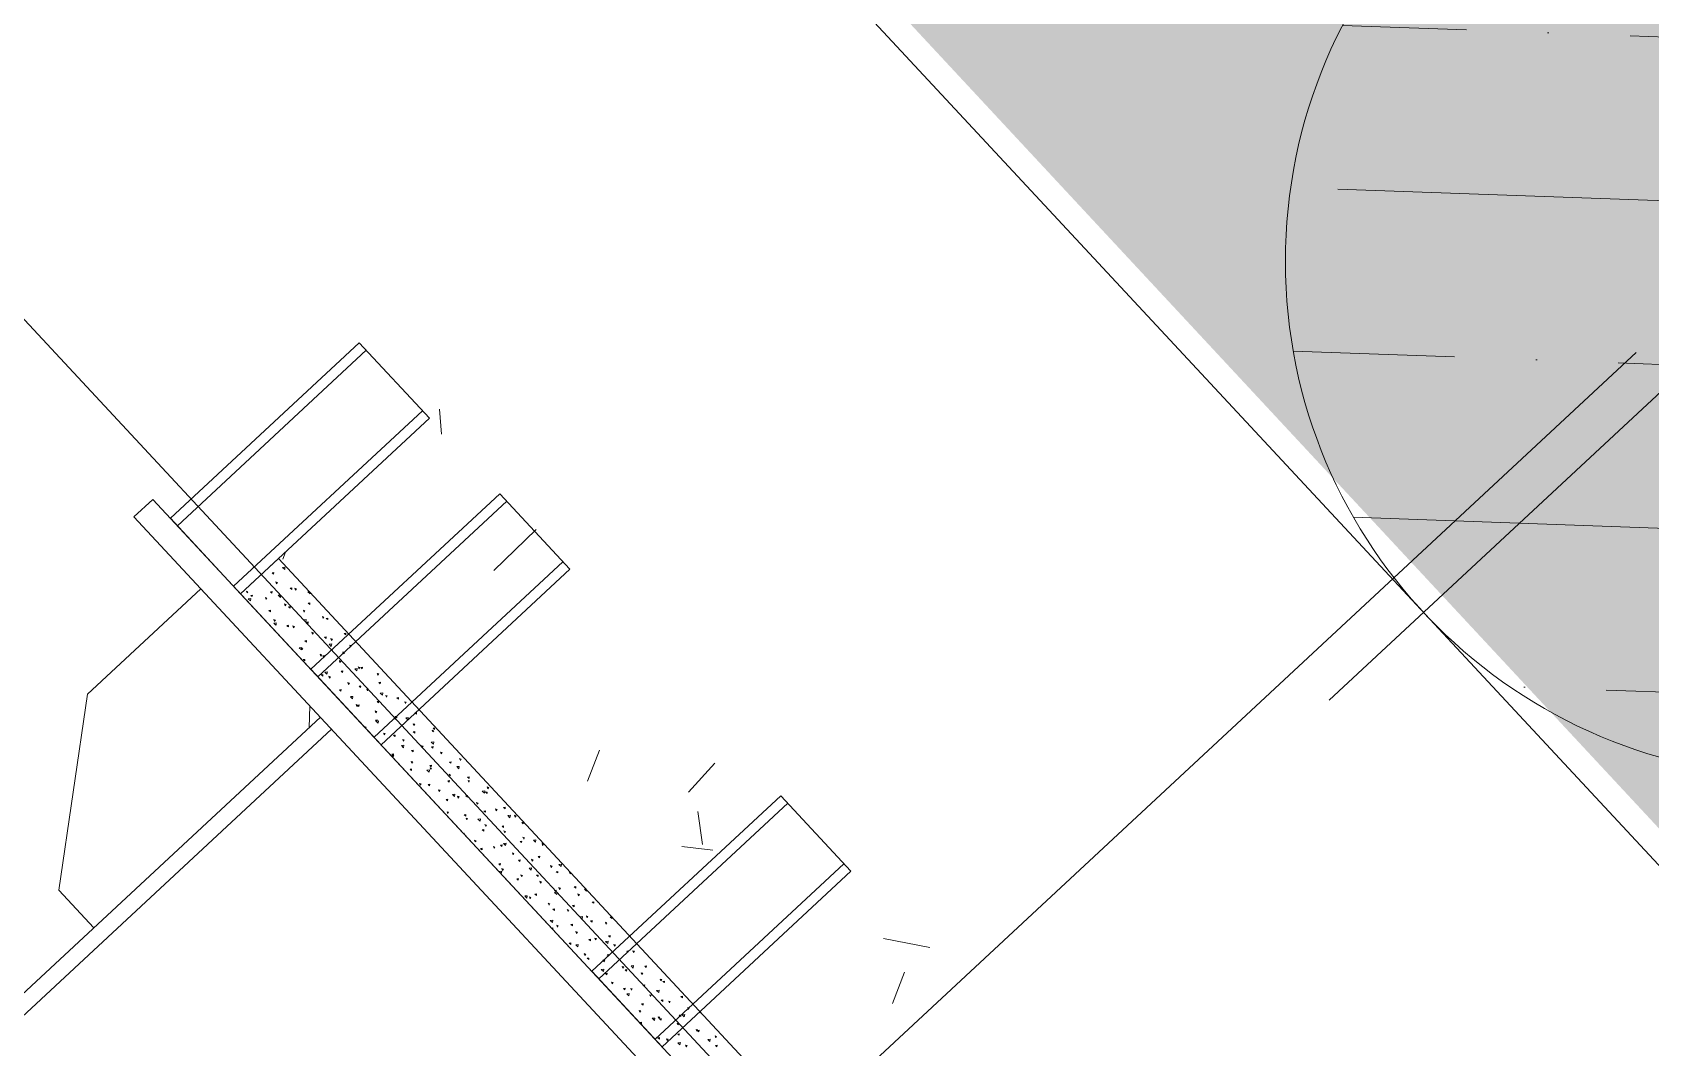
# Model space of a CAD drawing. Header units: metres. Extents: x 400488 to 400591, y 4543956 to 4544011.
# Drawn here: x 400517.28 to 400518.849, y 4544001.009 to 4544001.994 of the extents above; entities that cross this region are included whole.
import ezdxf

# ---------------------------------------------------------------- set-up
doc = ezdxf.new("R2010")
doc.units = ezdxf.units.M
for name, color, linetype, lineweight in [('GD_RETINI', 240, 'Continuous', 5), ('Layer1', 252, 'Continuous', 5), ('Sev-uzun', 100, 'Continuous', 5)]:
    doc.layers.add(name, color=color, linetype=linetype, lineweight=lineweight)

msp = doc.modelspace()

# ---------------------------------------------------------------- hatches: boundary and pattern name
at = {"layer": 'GD_RETINI', "ltscale": 5}
h = msp.add_hatch(dxfattribs=at)
h.set_pattern_fill('EARTH', color=34, scale=0.1, angle=-2.0787)
h.set_pattern_definition([(357.9213155, (364555.7398, 4516062.9409), (0.657614818, 0.611549467), [0.635, -0.635]), (357.9213155, (364555.74846, 4516063.1789), (0.657614818, 0.611549467), [0.635, -0.635]), (357.9213155, (364555.7571, 4516063.41684), (0.657614818, 0.611549467), [0.635, -0.635]), (87.9213155, (364555.8393, 4516063.4933), (-0.611549467, 0.657614818), [0.635, -0.635]), (87.9213155, (364556.07726, 4516063.48465), (-0.611549467, 0.657614818), [0.635, -0.635]), (87.9213155, (364556.31523, 4516063.476), (-0.611549467, 0.657614818), [0.635, -0.635])])
h.paths.add_polyline_path([(400515.4546, 4544004.8808), (400522.786, 4543999.6224), (400524.6368, 4543997.4415), (400527.2184, 4543995.142), (400529.0234, 4543992.9628), (400531.5066, 4543990.4832), (400532.9412, 4543988.2257), (400535.7462, 4543985.1141), (400535.5684, 4543982.809), (400535.822, 4543981.6868), (400534.2413, 4543980.1644), (400533.1517, 4543978.9943), (400530.3634, 4543976.1506), (400527.8015, 4543973.8982), (400526.7368, 4543973.0488), (400520.4077, 4543966.7419), (400517.5451, 4543964.5984), (400515.1782, 4543962.4385), (400513.5591, 4543959.8461), (400510.5097, 4543961.6747), (400508.2923, 4543964.3129), (400507.5197, 4543965.9895), (400504.4119, 4543968.3861), (400504.4552, 4543969.3281), (400502.8439, 4543970.0475), (400498.0339, 4543976.0627), (400494.2659, 4543977.2267), (400495.7196, 4543978.5785), (400496.7533, 4543977.4669), (400497.782, 4543978.3908), (400512.8482, 4543962.1896), (400534.451, 4543982.2791), (400519.3877, 4543998.4831), (400520.4527, 4543999.5062)])
at = {"layer": 'Sev-uzun', "ltscale": 5}
h = msp.add_hatch(dxfattribs=at)
h.set_pattern_fill('ANSI36', color=251, scale=0.05, angle=-47.0787)
h.set_pattern_definition([(357.92131554, (364563.20717, 4516069.85243), (0.2833878563, 0.1485687402), [0.396875, -0.079375, 0, -0.079375])])
edge = h.paths.add_edge_path()
edge.add_arc((400518.9949, 4544001.7721), 0.5, -227.0787, 132.9213, ccw=False)

# ---------------------------------------------------------------- linework, layer by layer
at = {"layer": 'Layer1', "lineweight": 0}
for p, q in [((400521.1485, 4543998.7222), (400510.457, 4544010.219)), ((400518.8349, 4544001.6836), (400497.6001, 4543981.9363)), ((400517.5593, 4544001.3299), (400497.1851, 4543982.3826)), ((400517.5701, 4544001.3183), (400497.1959, 4543982.371))]:
    msp.add_line(p, q, dxfattribs=at)
at = {"layer": 'Sev-uzun', "color": 251, "ltscale": 5}
for p, q in [((400509.869, 4544009.6765), (400520.5626, 4543998.1774)), ((400518.5373, 4544001.3466), (400519.4525, 4544002.1977)), ((400517.4139, 4544001.5229), (400517.597, 4544001.6932)), ((400517.597, 4544001.6932), (400517.6651, 4544001.62)), ((400517.6038, 4544001.6859), (400517.4207, 4544001.5156)), ((400517.4752, 4544001.457), (400517.6583, 4544001.6273)), ((400517.6651, 4544001.62), (400517.482, 4544001.4497)), ((400517.6766, 4544001.6045), (400517.6747, 4544001.6289)), ((400517.3969, 4544001.5413), (400517.3786, 4544001.5242)), ((400518.5886, 4544000.2598), (400517.3969, 4544001.5413)), ((400517.7332, 4544001.5467), (400517.5501, 4544001.3765)), ((400517.5569, 4544001.3692), (400517.74, 4544001.5394)), ((400517.8013, 4544001.4735), (400517.7332, 4544001.5467)), ((400517.3786, 4544001.5242), (400518.5703, 4544000.2427)), ((400517.482, 4544001.4497), (400517.4139, 4544001.5229)), ((400517.7276, 4544001.4723), (400517.7686, 4544001.5121)), ((400517.5228, 4544001.4832), (400517.5254, 4544001.4901)), ((400517.482, 4544001.4497), (400517.5186, 4544001.4838)), ((400517.5186, 4544001.4838), (400518.5401, 4544000.3853)), ((400517.5186, 4544001.4838), (400518.5401, 4544000.3853)), ((400517.525, 4544001.4756), (400517.5226, 4544001.4753)), ((400517.5247, 4544001.4733), (400517.5226, 4544001.4753)), ((400517.5247, 4544001.4733), (400517.525, 4544001.4756)), ((400517.7945, 4544001.4808), (400517.6114, 4544001.3106)), ((400517.6182, 4544001.3032), (400517.8013, 4544001.4735)), ((400517.5141, 4544001.4702), (400517.5125, 4544001.4699)), ((400517.514, 4544001.4686), (400517.5125, 4544001.4699)), ((400517.514, 4544001.4686), (400517.5141, 4544001.4702)), ((400517.5169, 4544001.4595), (400517.5162, 4544001.4612)), ((400517.5178, 4544001.4607), (400517.5162, 4544001.4612)), ((400517.5169, 4544001.4595), (400517.5178, 4544001.4607)), ((400517.4435, 4544001.4544), (400517.3337, 4544001.3522)), ((400518.5035, 4544000.3513), (400517.482, 4544001.4497)), ((400517.4891, 4544001.4517), (400517.4876, 4544001.4523)), ((400517.4883, 4544001.4505), (400517.4876, 4544001.4522)), ((400517.4883, 4544001.4505), (400517.4891, 4544001.4517)), ((400517.4919, 4544001.4451), (400517.4894, 4544001.4448)), ((400517.4915, 4544001.4428), (400517.4894, 4544001.4448)), ((400517.4915, 4544001.4428), (400517.4919, 4544001.4451)), ((400517.4934, 4544001.4484), (400517.4918, 4544001.4481)), ((400517.4933, 4544001.4469), (400517.4918, 4544001.4481)), ((400517.4933, 4544001.4469), (400517.4934, 4544001.4484)), ((400517.5067, 4544001.4443), (400517.506, 4544001.4461)), ((400517.5075, 4544001.4456), (400517.506, 4544001.4461)), ((400517.5067, 4544001.4443), (400517.5075, 4544001.4456)), ((400517.5125, 4544001.452), (400517.5109, 4544001.4517)), ((400517.5124, 4544001.4504), (400517.5109, 4544001.4516)), ((400517.5124, 4544001.4504), (400517.5125, 4544001.4519)), ((400517.5208, 4544001.4485), (400517.5184, 4544001.4482)), ((400517.5205, 4544001.4462), (400517.5184, 4544001.4482)), ((400517.5205, 4544001.4462), (400517.5208, 4544001.4485)), ((400517.5316, 4544001.4555), (400517.53, 4544001.4552)), ((400517.5315, 4544001.4539), (400517.53, 4544001.4552)), ((400517.5315, 4544001.4539), (400517.5316, 4544001.4555)), ((400517.5362, 4544001.4545), (400517.5347, 4544001.4551)), ((400517.5353, 4544001.4533), (400517.5347, 4544001.455)), ((400517.5353, 4544001.4533), (400517.5362, 4544001.4545)), ((400517.5485, 4544001.4517), (400517.5473, 4544001.4516)), ((400517.5494, 4544001.4496), (400517.5473, 4544001.4515)), ((400517.5494, 4544001.4496), (400517.5496, 4544001.4505)), ((400517.5109, 4544001.4337), (400517.5093, 4544001.4335)), ((400517.5108, 4544001.4322), (400517.5093, 4544001.4334)), ((400517.5108, 4544001.4322), (400517.5109, 4544001.4337)), ((400517.5251, 4544001.4381), (400517.5244, 4544001.4399)), ((400517.526, 4544001.4394), (400517.5244, 4544001.4399)), ((400517.5251, 4544001.4381), (400517.526, 4544001.4394)), ((400517.53, 4544001.4373), (400517.5284, 4544001.437)), ((400517.5299, 4544001.4357), (400517.5284, 4544001.4369)), ((400517.5299, 4544001.4357), (400517.53, 4544001.4372)), ((400517.5444, 4544001.4332), (400517.5428, 4544001.4337)), ((400517.5435, 4544001.4319), (400517.5429, 4544001.4337)), ((400517.5435, 4544001.4319), (400517.5444, 4544001.4332)), ((400517.5491, 4544001.4408), (400517.5475, 4544001.4405)), ((400517.549, 4544001.4392), (400517.5475, 4544001.4405)), ((400517.549, 4544001.4392), (400517.5491, 4544001.4408)), ((400517.562, 4544001.4257), (400517.5613, 4544001.4275)), ((400517.5628, 4544001.427), (400517.5613, 4544001.4275)), ((400517.5619, 4544001.4258), (400517.5628, 4544001.427)), ((400517.5666, 4544001.4261), (400517.565, 4544001.4258)), ((400517.5149, 4544001.4229), (400517.5142, 4544001.4247)), ((400517.5157, 4544001.4242), (400517.5142, 4544001.4247)), ((400517.5166, 4544001.4214), (400517.5142, 4544001.4211)), ((400517.5162, 4544001.4191), (400517.5142, 4544001.4211)), ((400517.5149, 4544001.423), (400517.5157, 4544001.4242)), ((400517.5163, 4544001.4191), (400517.5166, 4544001.4214)), ((400517.5284, 4544001.4191), (400517.5268, 4544001.4188)), ((400517.5283, 4544001.4175), (400517.5268, 4544001.4187)), ((400517.5283, 4544001.4175), (400517.5284, 4544001.419)), ((400517.5342, 4544001.418), (400517.5326, 4544001.4186)), ((400517.5333, 4544001.4168), (400517.5326, 4544001.4185)), ((400517.5333, 4544001.4168), (400517.5342, 4544001.418)), ((400517.5455, 4544001.4247), (400517.5431, 4544001.4244)), ((400517.5452, 4544001.4225), (400517.5431, 4544001.4244)), ((400517.5452, 4544001.4225), (400517.5456, 4544001.4247)), ((400517.5475, 4544001.4226), (400517.5459, 4544001.4223)), ((400517.5474, 4544001.421), (400517.5459, 4544001.4223)), ((400517.5474, 4544001.421), (400517.5475, 4544001.4225)), ((400517.5526, 4544001.4119), (400517.551, 4544001.4124)), ((400517.5517, 4544001.4106), (400517.5511, 4544001.4124)), ((400517.5517, 4544001.4106), (400517.5526, 4544001.4119)), ((400517.5665, 4544001.4246), (400517.565, 4544001.4258)), ((400517.5665, 4544001.4246), (400517.5666, 4544001.4261)), ((400517.5841, 4544001.4114), (400517.5825, 4544001.4111)), ((400517.584, 4544001.4099), (400517.5825, 4544001.4111)), ((400517.584, 4544001.4099), (400517.5841, 4544001.4114)), ((400517.5413, 4544001.3976), (400517.5389, 4544001.3973)), ((400517.541, 4544001.3954), (400517.5389, 4544001.3973)), ((400517.5415, 4544001.3954), (400517.5408, 4544001.3972)), ((400517.5423, 4544001.3967), (400517.5408, 4544001.3972)), ((400517.541, 4544001.3954), (400517.5414, 4544001.3976)), ((400517.5415, 4544001.3954), (400517.5423, 4544001.3967)), ((400517.5459, 4544001.4044), (400517.5443, 4544001.4041)), ((400517.5458, 4544001.4028), (400517.5443, 4544001.404)), ((400517.5458, 4544001.4028), (400517.5459, 4544001.4043)), ((400517.565, 4544001.4079), (400517.5634, 4544001.4076)), ((400517.5649, 4544001.4063), (400517.5634, 4544001.4076)), ((400517.5649, 4544001.4063), (400517.565, 4544001.4079)), ((400517.5703, 4544001.401), (400517.5679, 4544001.4007)), ((400517.5699, 4544001.3987), (400517.5679, 4544001.4007)), ((400517.5702, 4544001.4044), (400517.5695, 4544001.4062)), ((400517.571, 4544001.4057), (400517.5695, 4544001.4062)), ((400517.5699, 4544001.3987), (400517.5703, 4544001.401)), ((400517.5701, 4544001.4044), (400517.571, 4544001.4057)), ((400517.5886, 4544001.3982), (400517.5879, 4544001.4)), ((400517.5894, 4544001.3995), (400517.5879, 4544001.4)), ((400517.5886, 4544001.3982), (400517.5894, 4544001.3995)), ((400517.5443, 4544001.3861), (400517.5427, 4544001.3858)), ((400517.5442, 4544001.3846), (400517.5427, 4544001.3858)), ((400517.5442, 4544001.3846), (400517.5443, 4544001.3861)), ((400517.5599, 4544001.3892), (400517.5592, 4544001.391)), ((400517.5608, 4544001.3905), (400517.5592, 4544001.391)), ((400517.5599, 4544001.3893), (400517.5608, 4544001.3905)), ((400517.5634, 4544001.3897), (400517.5618, 4544001.3894)), ((400517.5633, 4544001.3881), (400517.5618, 4544001.3893)), ((400517.5633, 4544001.3881), (400517.5634, 4544001.3896)), ((400517.5792, 4544001.3843), (400517.5776, 4544001.3849)), ((400517.5783, 4544001.3831), (400517.5777, 4544001.3848)), ((400517.5783, 4544001.3831), (400517.5792, 4544001.3843)), ((400517.5825, 4544001.3932), (400517.5809, 4544001.3929)), ((400517.5824, 4544001.3916), (400517.581, 4544001.3929)), ((400517.5824, 4544001.3916), (400517.5825, 4544001.3932)), ((400517.5501, 4544001.3765), (400517.6182, 4544001.3032)), ((400517.5618, 4544001.3714), (400517.5602, 4544001.3712)), ((400517.5617, 4544001.3699), (400517.5603, 4544001.3711)), ((400517.5617, 4544001.3699), (400517.5618, 4544001.3714)), ((400517.5661, 4544001.3739), (400517.5637, 4544001.3736)), ((400517.5657, 4544001.3716), (400517.5637, 4544001.3736)), ((400517.5657, 4544001.3716), (400517.5661, 4544001.3739)), ((400517.5681, 4544001.3679), (400517.5674, 4544001.3697)), ((400517.569, 4544001.3692), (400517.5674, 4544001.3697)), ((400517.5681, 4544001.3679), (400517.569, 4544001.3692)), ((400517.5809, 4544001.375), (400517.5794, 4544001.3747)), ((400517.5808, 4544001.3734), (400517.5794, 4544001.3746)), ((400517.5808, 4544001.3734), (400517.581, 4544001.3749)), ((400517.5874, 4544001.363), (400517.5858, 4544001.3635)), ((400517.5865, 4544001.3617), (400517.5859, 4544001.3635)), ((400517.595, 4544001.3772), (400517.5926, 4544001.377)), ((400517.5947, 4544001.375), (400517.5926, 4544001.377)), ((400517.5947, 4544001.375), (400517.595, 4544001.3772)), ((400517.5968, 4544001.3769), (400517.5961, 4544001.3787)), ((400517.5976, 4544001.3782), (400517.5961, 4544001.3787)), ((400517.5967, 4544001.3769), (400517.5976, 4544001.3782)), ((400517.6001, 4544001.3785), (400517.5985, 4544001.3782)), ((400517.5999, 4544001.3769), (400517.5985, 4544001.3782)), ((400517.5999, 4544001.3769), (400517.6001, 4544001.3785)), ((400517.6152, 4544001.3707), (400517.6145, 4544001.3725)), ((400517.616, 4544001.372), (400517.6145, 4544001.3725)), ((400517.6152, 4544001.3707), (400517.616, 4544001.372)), ((400517.6176, 4544001.3638), (400517.616, 4544001.3635)), ((400517.6174, 4544001.3623), (400517.616, 4544001.3635)), ((400517.6174, 4544001.3623), (400517.6176, 4544001.3638)), ((400517.3337, 4544001.3522), (400517.3056, 4544001.1622)), ((400517.5771, 4544001.3478), (400517.5766, 4544001.348)), ((400517.577, 4544001.3476), (400517.5771, 4544001.3478)), ((400517.5794, 4544001.3568), (400517.5778, 4544001.3565)), ((400517.5792, 4544001.3552), (400517.5778, 4544001.3564)), ((400517.5792, 4544001.3552), (400517.5794, 4544001.3567)), ((400517.5865, 4544001.3617), (400517.5874, 4544001.363)), ((400517.5908, 4544001.3501), (400517.5884, 4544001.3499)), ((400517.5905, 4544001.3479), (400517.5884, 4544001.3498)), ((400517.5905, 4544001.3479), (400517.5908, 4544001.3501)), ((400517.5985, 4544001.3603), (400517.5969, 4544001.36)), ((400517.5983, 4544001.3587), (400517.5969, 4544001.36)), ((400517.5983, 4544001.3587), (400517.5985, 4544001.3602)), ((400517.605, 4544001.3555), (400517.6043, 4544001.3573)), ((400517.6058, 4544001.3568), (400517.6043, 4544001.3573)), ((400517.6049, 4544001.3556), (400517.6058, 4544001.3568)), ((400517.6198, 4544001.3535), (400517.6174, 4544001.3532)), ((400517.6194, 4544001.3512), (400517.6174, 4544001.3532)), ((400517.6194, 4544001.3512), (400517.6198, 4544001.3535)), ((400517.6234, 4544001.3494), (400517.6227, 4544001.3511)), ((400517.6242, 4544001.3506), (400517.6227, 4544001.3511)), ((400517.6234, 4544001.3494), (400517.6242, 4544001.3506)), ((400517.6351, 4544001.3491), (400517.6335, 4544001.3488)), ((400517.6349, 4544001.3476), (400517.6335, 4544001.3488)), ((400517.6349, 4544001.3476), (400517.6351, 4544001.3491)), ((400517.5483, 4544001.3197), (400517.5491, 4544001.3409)), ((400517.5947, 4544001.3404), (400517.594, 4544001.3422)), ((400517.5956, 4544001.3417), (400517.594, 4544001.3422)), ((400517.5947, 4544001.3404), (400517.5956, 4544001.3417)), ((400517.5969, 4544001.3421), (400517.5953, 4544001.3418)), ((400517.5967, 4544001.3405), (400517.5953, 4544001.3417)), ((400517.5967, 4544001.3405), (400517.5969, 4544001.342)), ((400517.6131, 4544001.3342), (400517.6125, 4544001.336)), ((400517.614, 4544001.3355), (400517.6125, 4544001.336)), ((400517.6131, 4544001.3342), (400517.614, 4544001.3355)), ((400517.616, 4544001.3456), (400517.6144, 4544001.3453)), ((400517.6158, 4544001.344), (400517.6144, 4544001.3453)), ((400517.6158, 4544001.344), (400517.616, 4544001.3456)), ((400517.6418, 4544001.3432), (400517.6411, 4544001.345)), ((400517.6426, 4544001.3445), (400517.6411, 4544001.345)), ((400517.6418, 4544001.3432), (400517.6426, 4544001.3445)), ((400517.6526, 4544001.3344), (400517.651, 4544001.3341)), ((400517.6525, 4544001.3329), (400517.651, 4544001.3341)), ((400517.6525, 4544001.3329), (400517.6526, 4544001.3344)), ((400517.6025, 4544001.3202), (400517.6022, 4544001.3208)), ((400517.6038, 4544001.3203), (400517.6022, 4544001.3208)), ((400517.6032, 4544001.3194), (400517.6038, 4544001.3203)), ((400517.6144, 4544001.3274), (400517.6128, 4544001.3271)), ((400517.6142, 4544001.3258), (400517.6128, 4544001.327)), ((400517.6156, 4544001.3264), (400517.6132, 4544001.3261)), ((400517.6152, 4544001.3241), (400517.6132, 4544001.3261)), ((400517.6142, 4544001.3258), (400517.6144, 4544001.3273)), ((400517.6152, 4544001.3241), (400517.6156, 4544001.3264)), ((400517.6316, 4544001.328), (400517.6309, 4544001.3298)), ((400517.6324, 4544001.3293), (400517.6309, 4544001.3298)), ((400517.6316, 4544001.328), (400517.6324, 4544001.3293)), ((400517.6335, 4544001.3309), (400517.6319, 4544001.3306)), ((400517.6334, 4544001.3293), (400517.6319, 4544001.3306)), ((400517.6334, 4544001.3293), (400517.6335, 4544001.3309)), ((400517.6445, 4544001.3298), (400517.6421, 4544001.3295)), ((400517.6442, 4544001.3275), (400517.6421, 4544001.3295)), ((400517.6442, 4544001.3275), (400517.6445, 4544001.3298)), ((400517.65, 4544001.3218), (400517.6493, 4544001.3236)), ((400517.6508, 4544001.3231), (400517.6493, 4544001.3236)), ((400517.65, 4544001.3218), (400517.6508, 4544001.3231)), ((400517.6684, 4544001.3157), (400517.6677, 4544001.3174)), ((400517.6692, 4544001.3169), (400517.6677, 4544001.3174)), ((400517.6684, 4544001.3157), (400517.6692, 4544001.3169)), ((400517.6701, 4544001.3197), (400517.6685, 4544001.3194)), ((400517.67, 4544001.3182), (400517.6685, 4544001.3194)), ((400517.67, 4544001.3182), (400517.6701, 4544001.3197)), ((400517.6128, 4544001.3091), (400517.6127, 4544001.3091)), ((400517.6128, 4544001.3091), (400517.6128, 4544001.3091)), ((400517.6222, 4544001.3141), (400517.6206, 4544001.3146)), ((400517.6213, 4544001.3129), (400517.6207, 4544001.3146)), ((400517.6213, 4544001.3129), (400517.6222, 4544001.3141)), ((400517.6319, 4544001.3127), (400517.6303, 4544001.3124)), ((400517.6318, 4544001.3111), (400517.6303, 4544001.3123)), ((400517.6318, 4544001.3111), (400517.6319, 4544001.3126)), ((400517.6403, 4544001.3027), (400517.6379, 4544001.3024)), ((400517.64, 4544001.3004), (400517.6379, 4544001.3024)), ((400517.6398, 4544001.3067), (400517.6391, 4544001.3085)), ((400517.6406, 4544001.308), (400517.6391, 4544001.3085)), ((400517.6397, 4544001.3067), (400517.6406, 4544001.308)), ((400517.64, 4544001.3004), (400517.6403, 4544001.3027)), ((400517.651, 4544001.3162), (400517.6494, 4544001.3159)), ((400517.6509, 4544001.3146), (400517.6494, 4544001.3159)), ((400517.6509, 4544001.3146), (400517.651, 4544001.3162)), ((400517.6582, 4544001.3005), (400517.6575, 4544001.3023)), ((400517.659, 4544001.3018), (400517.6575, 4544001.3023)), ((400517.6582, 4544001.3005), (400517.659, 4544001.3018)), ((400517.6693, 4544001.306), (400517.6668, 4544001.3057)), ((400517.6689, 4544001.3038), (400517.6668, 4544001.3057)), ((400517.6685, 4544001.3015), (400517.6669, 4544001.3012)), ((400517.6684, 4544001.3), (400517.6669, 4544001.3012)), ((400517.6684, 4544001.3), (400517.6685, 4544001.3015)), ((400517.6689, 4544001.3038), (400517.6693, 4544001.306)), ((400517.6303, 4544001.2945), (400517.6287, 4544001.2942)), ((400517.6302, 4544001.2929), (400517.6287, 4544001.2941)), ((400517.6304, 4544001.2928), (400517.6288, 4544001.2933)), ((400517.6295, 4544001.2915), (400517.6289, 4544001.2933)), ((400517.6295, 4544001.2915), (400517.6304, 4544001.2928)), ((400517.6302, 4544001.2929), (400517.6303, 4544001.2944)), ((400517.648, 4544001.2853), (400517.6473, 4544001.2871)), ((400517.6488, 4544001.2866), (400517.6473, 4544001.2871)), ((400517.6494, 4544001.298), (400517.6478, 4544001.2977)), ((400517.6493, 4544001.2964), (400517.6478, 4544001.2977)), ((400517.6479, 4544001.2853), (400517.6488, 4544001.2866)), ((400517.6493, 4544001.2964), (400517.6494, 4544001.2979)), ((400517.6766, 4544001.2943), (400517.6759, 4544001.2961)), ((400517.6774, 4544001.2956), (400517.6759, 4544001.2961)), ((400517.6766, 4544001.2943), (400517.6774, 4544001.2956)), ((400517.686, 4544001.2868), (400517.6844, 4544001.2865)), ((400517.6859, 4544001.2853), (400517.6844, 4544001.2865)), ((400517.6859, 4544001.2853), (400517.686, 4544001.2868)), ((400517.695, 4544001.2881), (400517.6943, 4544001.2899)), ((400517.6959, 4544001.2894), (400517.6943, 4544001.2899)), ((400517.695, 4544001.2881), (400517.6959, 4544001.2894)), ((400517.8184, 4544001.2678), (400517.8299, 4544001.2981)), ((400517.9161, 4544001.2571), (400517.9417, 4544001.2853)), ((400517.6478, 4544001.2798), (400517.6462, 4544001.2795)), ((400517.6477, 4544001.2782), (400517.6462, 4544001.2794)), ((400517.6477, 4544001.2782), (400517.6478, 4544001.2797)), ((400517.6651, 4544001.2789), (400517.6626, 4544001.2786)), ((400517.6647, 4544001.2766), (400517.6626, 4544001.2786)), ((400517.6647, 4544001.2767), (400517.6651, 4544001.2789)), ((400517.6669, 4544001.2833), (400517.6653, 4544001.283)), ((400517.6668, 4544001.2817), (400517.6653, 4544001.283)), ((400517.6664, 4544001.2792), (400517.6657, 4544001.2809)), ((400517.6672, 4544001.2804), (400517.6657, 4544001.2809)), ((400517.6664, 4544001.2792), (400517.6672, 4544001.2804)), ((400517.6668, 4544001.2817), (400517.6669, 4544001.2833)), ((400517.6848, 4544001.273), (400517.6841, 4544001.2748)), ((400517.6856, 4544001.2742), (400517.6841, 4544001.2748)), ((400517.6848, 4544001.273), (400517.6856, 4544001.2742)), ((400517.694, 4544001.2823), (400517.6916, 4544001.282)), ((400517.6937, 4544001.28), (400517.6916, 4544001.282)), ((400517.6937, 4544001.28), (400517.694, 4544001.2823)), ((400517.7035, 4544001.2721), (400517.7019, 4544001.2718)), ((400517.7034, 4544001.2706), (400517.7019, 4544001.2718)), ((400517.7034, 4544001.2706), (400517.7035, 4544001.2721)), ((400517.657, 4544001.2653), (400517.6554, 4544001.2658)), ((400517.6561, 4544001.264), (400517.6555, 4544001.2658)), ((400517.6561, 4544001.264), (400517.657, 4544001.2653)), ((400517.6653, 4544001.2651), (400517.6637, 4544001.2648)), ((400517.6652, 4544001.2635), (400517.6637, 4544001.2647)), ((400517.6652, 4544001.2635), (400517.6653, 4544001.265)), ((400517.6746, 4544001.2578), (400517.6739, 4544001.2596)), ((400517.6754, 4544001.2591), (400517.6739, 4544001.2596)), ((400517.6745, 4544001.2578), (400517.6754, 4544001.2591)), ((400517.6844, 4544001.2686), (400517.6828, 4544001.2683)), ((400517.6843, 4544001.267), (400517.6828, 4544001.2683)), ((400517.6843, 4544001.267), (400517.6844, 4544001.2686)), ((400517.6898, 4544001.2552), (400517.6874, 4544001.2549)), ((400517.6894, 4544001.2529), (400517.6874, 4544001.2549)), ((400517.6895, 4544001.2529), (400517.6898, 4544001.2552)), ((400517.7019, 4544001.2539), (400517.7003, 4544001.2536)), ((400517.7018, 4544001.2523), (400517.7003, 4544001.2536)), ((400517.7018, 4544001.2523), (400517.7019, 4544001.2539)), ((400517.7032, 4544001.2668), (400517.7025, 4544001.2686)), ((400517.704, 4544001.2681), (400517.7025, 4544001.2686)), ((400517.7032, 4544001.2668), (400517.704, 4544001.2681)), ((400517.7187, 4544001.2585), (400517.7163, 4544001.2583)), ((400517.7184, 4544001.2563), (400517.7163, 4544001.2583)), ((400517.7184, 4544001.2563), (400517.7188, 4544001.2585)), ((400517.721, 4544001.2574), (400517.7194, 4544001.2571)), ((400517.7209, 4544001.2559), (400517.7195, 4544001.2571)), ((400517.7216, 4544001.2606), (400517.7209, 4544001.2624)), ((400517.7225, 4544001.2619), (400517.7209, 4544001.2624)), ((400517.7209, 4544001.2559), (400517.721, 4544001.2574)), ((400517.7216, 4544001.2606), (400517.7225, 4544001.2619)), ((400518.0056, 4544001.2538), (400517.8225, 4544001.0836)), ((400518.0737, 4544001.1806), (400518.0056, 4544001.2538)), ((400517.6828, 4544001.2504), (400517.6812, 4544001.2501)), ((400517.6827, 4544001.2488), (400517.6812, 4544001.25)), ((400517.6828, 4544001.2365), (400517.6821, 4544001.2383)), ((400517.6836, 4544001.2377), (400517.6821, 4544001.2383)), ((400517.6827, 4544001.2488), (400517.6828, 4544001.2503)), ((400517.693, 4544001.2516), (400517.6923, 4544001.2534)), ((400517.6938, 4544001.2529), (400517.6923, 4544001.2534)), ((400517.693, 4544001.2516), (400517.6938, 4544001.2529)), ((400517.7114, 4544001.2455), (400517.7107, 4544001.2472)), ((400517.7122, 4544001.2467), (400517.7107, 4544001.2472)), ((400517.7114, 4544001.2455), (400517.7122, 4544001.2467)), ((400517.7194, 4544001.2392), (400517.7179, 4544001.2389)), ((400517.7193, 4544001.2377), (400517.7179, 4544001.2389)), ((400517.7193, 4544001.2377), (400517.7195, 4544001.2392)), ((400517.7298, 4544001.2393), (400517.7291, 4544001.2411)), ((400517.7307, 4544001.2405), (400517.7291, 4544001.2411)), ((400517.7298, 4544001.2393), (400517.7307, 4544001.2405)), ((400517.7386, 4544001.2427), (400517.737, 4544001.2424)), ((400517.7384, 4544001.2412), (400517.737, 4544001.2424)), ((400517.7384, 4544001.2412), (400517.7386, 4544001.2427)), ((400517.8293, 4544001.0762), (400518.0124, 4544001.2465)), ((400517.9298, 4544001.2065), (400517.9251, 4544001.2385)), ((400517.6827, 4544001.2365), (400517.6836, 4544001.2377)), ((400517.7003, 4544001.2357), (400517.6987, 4544001.2354)), ((400517.7002, 4544001.2341), (400517.6988, 4544001.2354)), ((400517.7002, 4544001.2341), (400517.7003, 4544001.2356)), ((400517.7012, 4544001.2303), (400517.7005, 4544001.2321)), ((400517.702, 4544001.2316), (400517.7005, 4544001.2321)), ((400517.7012, 4544001.2303), (400517.702, 4544001.2316)), ((400517.7145, 4544001.2314), (400517.7121, 4544001.2312)), ((400517.7142, 4544001.2292), (400517.7121, 4544001.2311)), ((400517.7142, 4544001.2292), (400517.7146, 4544001.2314)), ((400517.7196, 4544001.2241), (400517.7189, 4544001.2259)), ((400517.7204, 4544001.2254), (400517.7189, 4544001.2259)), ((400517.7196, 4544001.2241), (400517.7204, 4544001.2254)), ((400517.737, 4544001.2245), (400517.7354, 4544001.2242)), ((400517.7368, 4544001.223), (400517.7354, 4544001.2242)), ((400517.7368, 4544001.223), (400517.737, 4544001.2245)), ((400517.7435, 4544001.2348), (400517.7411, 4544001.2345)), ((400517.7431, 4544001.2325), (400517.7411, 4544001.2345)), ((400517.7431, 4544001.2325), (400517.7435, 4544001.2348)), ((400517.7491, 4544001.2344), (400517.7475, 4544001.2349)), ((400517.7482, 4544001.2331), (400517.7476, 4544001.2349)), ((400517.7482, 4544001.2331), (400517.7491, 4544001.2344)), ((400517.7561, 4544001.228), (400517.7545, 4544001.2277)), ((400517.7559, 4544001.2265), (400517.7545, 4544001.2277)), ((400517.7559, 4544001.2265), (400517.7561, 4544001.228)), ((400517.6987, 4544001.2175), (400517.6981, 4544001.2173)), ((400517.6987, 4544001.2167), (400517.6988, 4544001.2174)), ((400517.7094, 4544001.209), (400517.7087, 4544001.2107)), ((400517.7102, 4544001.2102), (400517.7087, 4544001.2107)), ((400517.7094, 4544001.209), (400517.7102, 4544001.2102)), ((400517.7179, 4544001.221), (400517.7163, 4544001.2207)), ((400517.7177, 4544001.2194), (400517.7163, 4544001.2207)), ((400517.7177, 4544001.2194), (400517.7179, 4544001.221)), ((400517.7393, 4544001.2077), (400517.7369, 4544001.2074)), ((400517.7389, 4544001.2054), (400517.7369, 4544001.2074)), ((400517.738, 4544001.2179), (400517.7373, 4544001.2197)), ((400517.7388, 4544001.2192), (400517.7373, 4544001.2197)), ((400517.738, 4544001.2179), (400517.7388, 4544001.2192)), ((400517.7389, 4544001.2054), (400517.7393, 4544001.2077)), ((400517.7545, 4544001.2098), (400517.7529, 4544001.2095)), ((400517.7543, 4544001.2083), (400517.7529, 4544001.2095)), ((400517.7543, 4544001.2083), (400517.7545, 4544001.2098)), ((400517.7564, 4544001.2118), (400517.7557, 4544001.2135)), ((400517.7573, 4544001.213), (400517.7557, 4544001.2135)), ((400517.7564, 4544001.2118), (400517.7573, 4544001.213)), ((400517.7682, 4544001.2111), (400517.7658, 4544001.2108)), ((400517.7679, 4544001.2088), (400517.7658, 4544001.2108)), ((400517.7679, 4544001.2088), (400517.7682, 4544001.2111)), ((400517.7748, 4544001.2056), (400517.7742, 4544001.2074)), ((400517.7757, 4544001.2068), (400517.7742, 4544001.2074)), ((400517.7748, 4544001.2056), (400517.7757, 4544001.2068)), ((400517.7103, 4544001.2043), (400517.7102, 4544001.2043)), ((400517.7103, 4544001.2042), (400517.7103, 4544001.2043)), ((400517.7163, 4544001.2028), (400517.7147, 4544001.2025)), ((400517.7161, 4544001.2012), (400517.7147, 4544001.2024)), ((400517.7161, 4544001.2012), (400517.7163, 4544001.2027)), ((400517.7278, 4544001.2028), (400517.7271, 4544001.2046)), ((400517.7286, 4544001.204), (400517.7271, 4544001.2046)), ((400517.7278, 4544001.2028), (400517.7286, 4544001.204)), ((400517.7354, 4544001.2063), (400517.7338, 4544001.206)), ((400517.7352, 4544001.2047), (400517.7338, 4544001.206)), ((400517.7352, 4544001.2047), (400517.7354, 4544001.2063)), ((400517.7462, 4544001.1966), (400517.7455, 4544001.1984)), ((400517.747, 4544001.1979), (400517.7455, 4544001.1984)), ((400517.7462, 4544001.1966), (400517.747, 4544001.1979)), ((400517.7529, 4544001.1916), (400517.7513, 4544001.1913)), ((400517.7527, 4544001.19), (400517.7513, 4544001.1913)), ((400517.7527, 4544001.19), (400517.7529, 4544001.1916)), ((400517.7646, 4544001.1904), (400517.7639, 4544001.1922)), ((400517.7655, 4544001.1917), (400517.7639, 4544001.1922)), ((400517.7646, 4544001.1904), (400517.7655, 4544001.1917)), ((400517.772, 4544001.1951), (400517.7704, 4544001.1948)), ((400517.7719, 4544001.1936), (400517.7704, 4544001.1948)), ((400517.7719, 4544001.1936), (400517.772, 4544001.1951)), ((400517.9096, 4544001.2047), (400517.9398, 4544001.201)), ((400517.7338, 4544001.1881), (400517.7322, 4544001.1878)), ((400517.7336, 4544001.1865), (400517.7322, 4544001.1877)), ((400517.7351, 4544001.1806), (400517.7327, 4544001.1803)), ((400517.7347, 4544001.1783), (400517.7327, 4544001.1803)), ((400517.7336, 4544001.1865), (400517.7338, 4544001.188)), ((400517.7347, 4544001.1783), (400517.7351, 4544001.1806)), ((400517.736, 4544001.1814), (400517.7353, 4544001.1832)), ((400517.7368, 4544001.1827), (400517.7353, 4544001.1832)), ((400517.736, 4544001.1814), (400517.7368, 4544001.1827)), ((400517.7544, 4544001.1753), (400517.7537, 4544001.177)), ((400517.7552, 4544001.1765), (400517.7537, 4544001.177)), ((400517.7544, 4544001.1753), (400517.7552, 4544001.1765)), ((400517.764, 4544001.184), (400517.7616, 4544001.1837)), ((400517.7637, 4544001.1817), (400517.7616, 4544001.1837)), ((400517.7637, 4544001.1817), (400517.764, 4544001.184)), ((400517.7704, 4544001.1769), (400517.7688, 4544001.1766)), ((400517.7703, 4544001.1754), (400517.7688, 4544001.1766)), ((400517.7703, 4544001.1754), (400517.7704, 4544001.1769)), ((400517.7839, 4544001.1855), (400517.7823, 4544001.186)), ((400517.783, 4544001.1842), (400517.7824, 4544001.186)), ((400517.783, 4544001.1842), (400517.7839, 4544001.1855)), ((400517.7895, 4544001.1804), (400517.7879, 4544001.1801)), ((400517.7894, 4544001.1789), (400517.7879, 4544001.1801)), ((400517.7894, 4544001.1789), (400517.7895, 4544001.1804)), ((400517.793, 4544001.1873), (400517.7906, 4544001.187)), ((400517.7926, 4544001.1851), (400517.7906, 4544001.187)), ((400517.7926, 4544001.1851), (400517.793, 4544001.1873)), ((400517.8015, 4544001.1781), (400517.8008, 4544001.1798)), ((400517.8015, 4544001.1796), (400517.8008, 4544001.1798)), ((400517.8014, 4544001.1781), (400517.8021, 4544001.179)), ((400518.0669, 4544001.1879), (400517.8838, 4544001.0177)), ((400517.8906, 4544001.0103), (400518.0737, 4544001.1806)), ((400517.3056, 4544001.1622), (400517.3396, 4544001.1256)), ((400517.7513, 4544001.1734), (400517.7497, 4544001.1731)), ((400517.7512, 4544001.1718), (400517.7497, 4544001.1731)), ((400517.7512, 4544001.1718), (400517.7513, 4544001.1733)), ((400517.7728, 4544001.1691), (400517.7721, 4544001.1709)), ((400517.7737, 4544001.1703), (400517.7721, 4544001.1709)), ((400517.7728, 4544001.1691), (400517.7737, 4544001.1703)), ((400517.7879, 4544001.1622), (400517.7863, 4544001.1619)), ((400517.7878, 4544001.1607), (400517.7863, 4544001.1619)), ((400517.7888, 4544001.1602), (400517.7864, 4544001.1599)), ((400517.7884, 4544001.1579), (400517.7864, 4544001.1599)), ((400517.7878, 4544001.1607), (400517.7879, 4544001.1622)), ((400517.7884, 4544001.158), (400517.7888, 4544001.1602)), ((400517.7921, 4544001.1642), (400517.7905, 4544001.1647)), ((400517.7912, 4544001.1629), (400517.7906, 4544001.1647)), ((400517.7912, 4544001.1629), (400517.7921, 4544001.1642)), ((400517.807, 4544001.1657), (400517.8054, 4544001.1654)), ((400517.8069, 4544001.1642), (400517.8054, 4544001.1654)), ((400517.8069, 4544001.1642), (400517.807, 4544001.1657)), ((400517.8165, 4544001.1634), (400517.8153, 4544001.1633)), ((400517.8174, 4544001.1613), (400517.8153, 4544001.1633)), ((400517.8174, 4544001.1613), (400517.8175, 4544001.1623)), ((400517.7598, 4544001.1568), (400517.7574, 4544001.1566)), ((400517.7595, 4544001.1546), (400517.7574, 4544001.1566)), ((400517.7595, 4544001.1546), (400517.7598, 4544001.1568)), ((400517.7626, 4544001.1539), (400517.7619, 4544001.1557)), ((400517.7634, 4544001.1552), (400517.7619, 4544001.1557)), ((400517.7626, 4544001.1539), (400517.7634, 4544001.1552)), ((400517.7688, 4544001.1587), (400517.7672, 4544001.1584)), ((400517.7687, 4544001.1571), (400517.7672, 4544001.1584)), ((400517.7687, 4544001.1571), (400517.7688, 4544001.1586)), ((400517.781, 4544001.1477), (400517.7803, 4544001.1495)), ((400517.7818, 4544001.149), (400517.7803, 4544001.1495)), ((400517.781, 4544001.1477), (400517.7818, 4544001.149)), ((400517.7863, 4544001.144), (400517.7847, 4544001.1437)), ((400517.7862, 4544001.1424), (400517.7863, 4544001.144)), ((400517.8054, 4544001.1475), (400517.8038, 4544001.1472)), ((400517.8053, 4544001.146), (400517.8038, 4544001.1472)), ((400517.8053, 4544001.146), (400517.8054, 4544001.1475)), ((400517.8097, 4544001.1567), (400517.809, 4544001.1585)), ((400517.8105, 4544001.158), (400517.809, 4544001.1585)), ((400517.8096, 4544001.1567), (400517.8105, 4544001.158)), ((400517.8245, 4544001.151), (400517.8229, 4544001.1507)), ((400517.8244, 4544001.1495), (400517.8229, 4544001.1507)), ((400517.8244, 4544001.1495), (400517.8245, 4544001.151)), ((400517.8281, 4544001.1505), (400517.8278, 4544001.1514)), ((400517.8281, 4544001.1505), (400517.8283, 4544001.1508)), ((400517.7846, 4544001.1331), (400517.7822, 4544001.1328)), ((400517.7842, 4544001.1308), (400517.7822, 4544001.1328)), ((400517.7842, 4544001.1308), (400517.7846, 4544001.1331)), ((400517.7862, 4544001.1424), (400517.7847, 4544001.1437)), ((400517.7892, 4544001.1264), (400517.7885, 4544001.1282)), ((400517.79, 4544001.1277), (400517.7885, 4544001.1282)), ((400517.7994, 4544001.1415), (400517.7987, 4544001.1433)), ((400517.8003, 4544001.1428), (400517.7987, 4544001.1433)), ((400517.7994, 4544001.1416), (400517.8003, 4544001.1428)), ((400517.8038, 4544001.1293), (400517.8022, 4544001.129)), ((400517.8037, 4544001.1277), (400517.8022, 4544001.129)), ((400517.8037, 4544001.1277), (400517.8038, 4544001.1293)), ((400517.8135, 4544001.1365), (400517.8111, 4544001.1362)), ((400517.8132, 4544001.1342), (400517.8111, 4544001.1362)), ((400517.8132, 4544001.1342), (400517.8135, 4544001.1365)), ((400517.8187, 4544001.1366), (400517.8171, 4544001.1372)), ((400517.8178, 4544001.1354), (400517.8172, 4544001.1371)), ((400517.8178, 4544001.1354), (400517.8187, 4544001.1366)), ((400517.8229, 4544001.1328), (400517.8213, 4544001.1325)), ((400517.8228, 4544001.1313), (400517.8213, 4544001.1325)), ((400517.8228, 4544001.1313), (400517.8229, 4544001.1328)), ((400517.8363, 4544001.1292), (400517.8356, 4544001.131)), ((400517.8371, 4544001.1305), (400517.8356, 4544001.131)), ((400517.8362, 4544001.1292), (400517.8371, 4544001.1305)), ((400517.8418, 4544001.1363), (400517.8404, 4544001.136)), ((400517.8419, 4544001.1348), (400517.8404, 4544001.136)), ((400517.8419, 4544001.1348), (400517.842, 4544001.136)), ((400517.7847, 4544001.1258), (400517.7835, 4544001.1255)), ((400517.7846, 4544001.1243), (400517.7847, 4544001.1257)), ((400517.7892, 4544001.1264), (400517.79, 4544001.1277)), ((400517.8076, 4544001.1202), (400517.8069, 4544001.122)), ((400517.8085, 4544001.1215), (400517.8069, 4544001.122)), ((400517.8076, 4544001.1202), (400517.8085, 4544001.1215)), ((400517.8213, 4544001.1146), (400517.8197, 4544001.1143)), ((400517.8212, 4544001.113), (400517.8197, 4544001.1143)), ((400517.8212, 4544001.113), (400517.8213, 4544001.1146)), ((400517.8269, 4544001.1153), (400517.8253, 4544001.1158)), ((400517.826, 4544001.114), (400517.8254, 4544001.1158)), ((400517.826, 4544001.114), (400517.8269, 4544001.1153)), ((400517.8383, 4544001.1127), (400517.8358, 4544001.1125)), ((400517.8379, 4544001.1105), (400517.8358, 4544001.1124)), ((400517.8379, 4544001.1105), (400517.8383, 4544001.1127)), ((400517.8404, 4544001.1181), (400517.8388, 4544001.1178)), ((400517.8403, 4544001.1166), (400517.8388, 4544001.1178)), ((400517.8403, 4544001.1166), (400517.8404, 4544001.1181)), ((400518.1053, 4544001.1153), (400518.1502, 4544001.1066)), ((400517.8022, 4544001.1111), (400517.8006, 4544001.1108)), ((400517.8021, 4544001.1095), (400517.8006, 4544001.1107)), ((400517.8021, 4544001.1095), (400517.8022, 4544001.111)), ((400517.8093, 4544001.1094), (400517.8069, 4544001.1091)), ((400517.809, 4544001.1071), (400517.8069, 4544001.1091)), ((400517.809, 4544001.1071), (400517.8093, 4544001.1094)), ((400517.8166, 4544001.1001), (400517.8151, 4544001.1007)), ((400517.8158, 4544001.0989), (400517.8151, 4544001.1006)), ((400517.8158, 4544001.0989), (400517.8166, 4544001.1001)), ((400517.8388, 4544001.0999), (400517.8372, 4544001.0996)), ((400517.8387, 4544001.0984), (400517.8373, 4544001.0996)), ((400517.8387, 4544001.0984), (400517.8388, 4544001.0999)), ((400517.8445, 4544001.1078), (400517.8438, 4544001.1096)), ((400517.8453, 4544001.1091), (400517.8438, 4544001.1096)), ((400517.8444, 4544001.1079), (400517.8453, 4544001.1091)), ((400517.8579, 4544001.1034), (400517.8564, 4544001.1031)), ((400517.8578, 4544001.1019), (400517.8564, 4544001.1031)), ((400517.8578, 4544001.1019), (400517.858, 4544001.1034)), ((400517.8637, 4544001.1029), (400517.8622, 4544001.1035)), ((400517.8629, 4544001.1017), (400517.8622, 4544001.1034)), ((400517.8629, 4544001.1017), (400517.8637, 4544001.1029)), ((400517.8197, 4544001.0964), (400517.8181, 4544001.0961)), ((400517.8196, 4544001.0948), (400517.8181, 4544001.0961)), ((400517.8196, 4544001.0948), (400517.8197, 4544001.0963)), ((400517.8225, 4544001.0836), (400517.8906, 4544001.0103)), ((400517.834, 4544001.0856), (400517.8316, 4544001.0853)), ((400517.8337, 4544001.0834), (400517.8316, 4544001.0853)), ((400517.8342, 4544001.0927), (400517.8335, 4544001.0945)), ((400517.8351, 4544001.094), (400517.8335, 4544001.0945)), ((400517.8337, 4544001.0834), (400517.8341, 4544001.0856)), ((400517.8342, 4544001.0927), (400517.8351, 4544001.094)), ((400517.8372, 4544001.0817), (400517.8357, 4544001.0814)), ((400517.8371, 4544001.0801), (400517.8357, 4544001.0814)), ((400517.8371, 4544001.0801), (400517.8373, 4544001.0817)), ((400517.8526, 4544001.0865), (400517.852, 4544001.0883)), ((400517.8535, 4544001.0878), (400517.852, 4544001.0883)), ((400517.8526, 4544001.0865), (400517.8535, 4544001.0878)), ((400517.8564, 4544001.0852), (400517.8548, 4544001.0849)), ((400517.8562, 4544001.0837), (400517.8548, 4544001.0849)), ((400517.8562, 4544001.0837), (400517.8564, 4544001.0852)), ((400517.863, 4544001.089), (400517.8606, 4544001.0887)), ((400517.8626, 4544001.0867), (400517.8606, 4544001.0887)), ((400517.8627, 4544001.0867), (400517.863, 4544001.089)), ((400517.8711, 4544001.0803), (400517.8704, 4544001.0821)), ((400517.8719, 4544001.0816), (400517.8704, 4544001.0821)), ((400517.8711, 4544001.0803), (400517.8719, 4544001.0816)), ((400517.8755, 4544001.0887), (400517.8739, 4544001.0884)), ((400517.8753, 4544001.0872), (400517.8739, 4544001.0884)), ((400517.8753, 4544001.0872), (400517.8755, 4544001.0887)), ((400518.1141, 4544001.0524), (400518.1255, 4544001.0827)), ((400517.8424, 4544001.0713), (400517.8417, 4544001.0731)), ((400517.8433, 4544001.0726), (400517.8417, 4544001.0731)), ((400517.8424, 4544001.0714), (400517.8433, 4544001.0726)), ((400517.8548, 4544001.067), (400517.8532, 4544001.0667)), ((400517.8546, 4544001.0654), (400517.8532, 4544001.0667)), ((400517.8546, 4544001.0654), (400517.8548, 4544001.067)), ((400517.8617, 4544001.0664), (400517.8601, 4544001.0669)), ((400517.8608, 4544001.0652), (400517.8602, 4544001.0669)), ((400517.8608, 4544001.0652), (400517.8617, 4544001.0664)), ((400517.8739, 4544001.0705), (400517.8723, 4544001.0702)), ((400517.8737, 4544001.069), (400517.8723, 4544001.0702)), ((400517.8737, 4544001.069), (400517.8739, 4544001.0705)), ((400517.8877, 4544001.0653), (400517.8853, 4544001.065)), ((400517.8874, 4544001.063), (400517.8877, 4544001.0652)), ((400517.8895, 4544001.0741), (400517.8888, 4544001.0759)), ((400517.8903, 4544001.0754), (400517.8888, 4544001.0759)), ((400517.8895, 4544001.0742), (400517.8903, 4544001.0754)), ((400517.893, 4544001.074), (400517.8914, 4544001.0737)), ((400517.8928, 4544001.0725), (400517.8914, 4544001.0737)), ((400517.8928, 4544001.0725), (400517.893, 4544001.074)), ((400517.8588, 4544001.0619), (400517.8564, 4544001.0616)), ((400517.8584, 4544001.0596), (400517.8564, 4544001.0616)), ((400517.8585, 4544001.0596), (400517.8588, 4544001.0619)), ((400517.8723, 4544001.0523), (400517.8707, 4544001.052)), ((400517.8721, 4544001.0507), (400517.8707, 4544001.052)), ((400517.8721, 4544001.0507), (400517.8723, 4544001.0523)), ((400517.8793, 4544001.059), (400517.8786, 4544001.0608)), ((400517.8801, 4544001.0603), (400517.8786, 4544001.0608)), ((400517.8792, 4544001.059), (400517.8801, 4544001.0603)), ((400517.8874, 4544001.063), (400517.8853, 4544001.065)), ((400517.8914, 4544001.0558), (400517.8898, 4544001.0555)), ((400517.8912, 4544001.0543), (400517.8898, 4544001.0555)), ((400517.8912, 4544001.0543), (400517.8914, 4544001.0558)), ((400517.8977, 4544001.0528), (400517.897, 4544001.0546)), ((400517.8985, 4544001.0541), (400517.897, 4544001.0546)), ((400517.8977, 4544001.0528), (400517.8985, 4544001.0541)), ((400517.9105, 4544001.0593), (400517.9089, 4544001.0591)), ((400517.9104, 4544001.0578), (400517.9089, 4544001.059)), ((400517.9104, 4544001.0578), (400517.9105, 4544001.0593)), ((400517.8699, 4544001.0451), (400517.8683, 4544001.0456)), ((400517.869, 4544001.0438), (400517.8684, 4544001.0456)), ((400517.869, 4544001.0438), (400517.8699, 4544001.0451)), ((400517.8707, 4544001.0341), (400517.8691, 4544001.0338)), ((400517.8705, 4544001.0325), (400517.8707, 4544001.034)), ((400517.8835, 4544001.0381), (400517.8811, 4544001.0379)), ((400517.8832, 4544001.0359), (400517.8811, 4544001.0379)), ((400517.8832, 4544001.0359), (400517.8835, 4544001.0381)), ((400517.8875, 4544001.0376), (400517.8868, 4544001.0394)), ((400517.8883, 4544001.0389), (400517.8868, 4544001.0394)), ((400517.8874, 4544001.0376), (400517.8883, 4544001.0389)), ((400517.8898, 4544001.0376), (400517.8882, 4544001.0373)), ((400517.8897, 4544001.0361), (400517.8882, 4544001.0373)), ((400517.8897, 4544001.0361), (400517.8898, 4544001.0376)), ((400517.9089, 4544001.0411), (400517.9073, 4544001.0408)), ((400517.9088, 4544001.0396), (400517.9073, 4544001.0408)), ((400517.9088, 4544001.0396), (400517.9089, 4544001.0411)), ((400517.9125, 4544001.0415), (400517.9101, 4544001.0412)), ((400517.9121, 4544001.0392), (400517.9101, 4544001.0412)), ((400517.9121, 4544001.0392), (400517.9125, 4544001.0415)), ((400517.9161, 4544001.0466), (400517.9154, 4544001.0484)), ((400517.9169, 4544001.0479), (400517.9154, 4544001.0484)), ((400517.9161, 4544001.0466), (400517.9169, 4544001.0479)), ((400517.9271, 4544001.0445), (400517.9264, 4544001.0444)), ((400517.9279, 4544001.0431), (400517.9264, 4544001.0443)), ((400517.9279, 4544001.0431), (400517.9279, 4544001.0437)), ((400517.8705, 4544001.0325), (400517.8691, 4544001.0338)), ((400517.8882, 4544001.0194), (400517.8866, 4544001.0191)), ((400517.8881, 4544001.0178), (400517.8866, 4544001.0191)), ((400517.8881, 4544001.0178), (400517.8882, 4544001.0194)), ((400517.9059, 4544001.0315), (400517.9052, 4544001.0332)), ((400517.9067, 4544001.0327), (400517.9052, 4544001.0332)), ((400517.9073, 4544001.0229), (400517.9057, 4544001.0226)), ((400517.9072, 4544001.0214), (400517.9057, 4544001.0226)), ((400517.9059, 4544001.0315), (400517.9067, 4544001.0327)), ((400517.9072, 4544001.0214), (400517.9073, 4544001.0229)), ((400517.9243, 4544001.0253), (400517.9236, 4544001.0271)), ((400517.9251, 4544001.0266), (400517.9236, 4544001.0271)), ((400517.9243, 4544001.0253), (400517.9251, 4544001.0266)), ((400517.9264, 4544001.0264), (400517.9248, 4544001.0261)), ((400517.9263, 4544001.0249), (400517.9248, 4544001.0261)), ((400517.9263, 4544001.0249), (400517.9264, 4544001.0264)), ((400517.9427, 4544001.0191), (400517.942, 4544001.0209)), ((400517.9435, 4544001.0204), (400517.942, 4544001.0209)), ((400517.9427, 4544001.0191), (400517.9435, 4544001.0204)), ((400517.8965, 4544001.0176), (400517.8949, 4544001.0181)), ((400517.8956, 4544001.0163), (400517.895, 4544001.0181)), ((400517.8956, 4544001.0163), (400517.8965, 4544001.0176)), ((400517.9083, 4544001.0144), (400517.9059, 4544001.0141)), ((400517.9079, 4544001.0121), (400517.9059, 4544001.0141)), ((400517.9079, 4544001.0121), (400517.9083, 4544001.0144)), ((400517.9141, 4544001.0101), (400517.9134, 4544001.0119)), ((400517.9149, 4544001.0114), (400517.9134, 4544001.0119)), ((400517.914, 4544001.0101), (400517.9149, 4544001.0114)), ((400517.9372, 4544001.0178), (400517.9348, 4544001.0175)), ((400517.9369, 4544001.0155), (400517.9348, 4544001.0175)), ((400517.9369, 4544001.0155), (400517.9372, 4544001.0178)), ((400517.9439, 4544001.0117), (400517.9423, 4544001.0114)), ((400517.9438, 4544001.0102), (400517.9423, 4544001.0114)), ((400517.9438, 4544001.0102), (400517.9439, 4544001.0117))]:
    msp.add_line(p, q, dxfattribs=at)
msp.add_circle((400518.9949, 4544001.7721), 0.5, dxfattribs=at)

doc.saveas('drawing.dxf')
